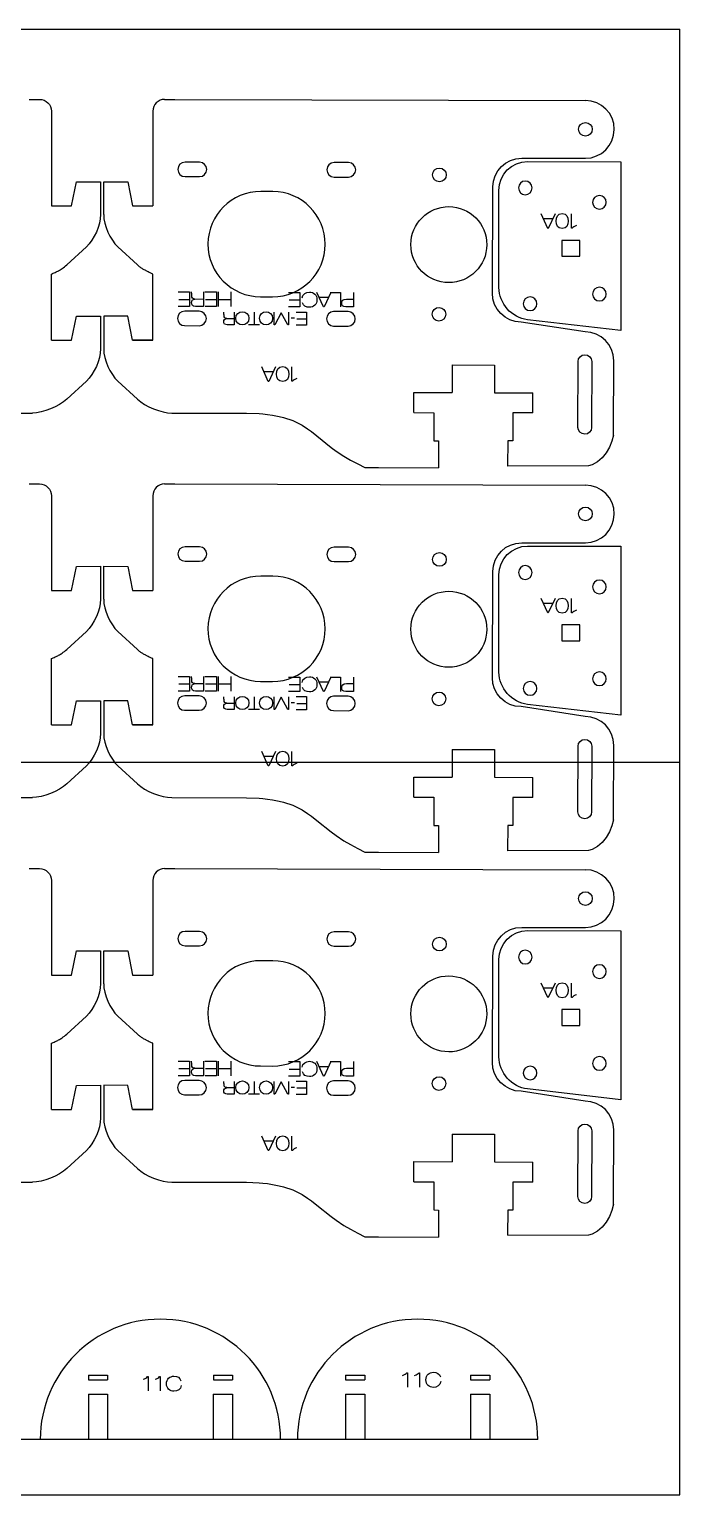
# Model space of a CAD drawing. Extents: x 0 to 610, y 0 to 305.
# Drawn here: x 474.3 to 609.6, y 0 to 304.8 of the extents above; entities that cross this region are included whole.
import ezdxf

# ---------------------------------------------------------------- set-up
doc = ezdxf.new("R2010")
doc.units = 0
doc.layers.add('CUTS', color=1, linetype='Continuous', true_color=0xff0000)
doc.layers.add('TEXT', color=5, linetype='Continuous', true_color=0x0000ff)
doc.layers.add('laser bed referance', color=3, linetype='Continuous', lineweight=25, true_color=0x00ff00)
doc.layers.add('Referance lines', color=2, linetype='Continuous', lineweight=25, true_color=0xffff00)

msp = doc.modelspace()

# ---------------------------------------------------------------- linework, layer by layer
at = {"layer": 'CUTS', "color": 1, "lineweight": 25, "true_color": 0xff0000}
for p, q in [((474.25, 290.23), (476.38, 290.23)), ((502.42, 290.23), (504.55, 290.23)), ((504.55, 290.23), (590, 290)), ((478.86, 287.77), (478.86, 268.07)), ((499.95, 287.77), (499.95, 268.07)), ((483.06, 268.07), (484.05, 273.09)), ((484.05, 273.09), (489.05, 273.1)), ((489.05, 273.1), (489.06, 266.26)), ((489.74, 266.26), (489.76, 273.1)), ((489.76, 273.1), (494.76, 273.09)), ((494.76, 273.09), (495.75, 268.07)), ((478.86, 268.07), (483.06, 268.07)), ((478.86, 268.07), (483.06, 268.07)), ((495.75, 268.07), (499.95, 268.07)), ((478.86, 240.12), (478.86, 253.9)), ((499.95, 240.12), (499.95, 253.9)), ((483.06, 240.12), (484.05, 245.14)), ((484.05, 245.14), (489.05, 245.15)), ((489.05, 245.15), (489.06, 238.31)), ((489.76, 245.15), (489.74, 238.31)), ((494.76, 245.14), (489.76, 245.15)), ((495.75, 240.12), (494.76, 245.14)), ((478.86, 240.12), (483.06, 240.12)), ((495.75, 240.12), (499.95, 240.12)), ((499.95, 240.12), (495.75, 240.12)), ((562.28, 234.99), (562.26, 229.25)), ((562.28, 234.99), (571.08, 234.97)), ((571.08, 234.97), (571.06, 229.22)), ((554.26, 225.08), (554.26, 229.28)), ((554.26, 229.28), (562.26, 229.25)), ((571.06, 229.22), (579.06, 229.2)), ((579.06, 225), (579.06, 229.2)), ((459.39, 224.98), (474.9, 224.99)), ((503.91, 224.99), (519.42, 224.98)), ((519.42, 224.98), (522.06, 224.86)), ((522.06, 224.86), (522.88, 224.79)), ((522.88, 224.79), (523.8, 224.7)), ((523.8, 224.7), (524.85, 224.55)), ((524.85, 224.55), (526.28, 224.27)), ((526.28, 224.27), (527.15, 224.06)), ((527.15, 224.06), (529.07, 223.42)), ((529.07, 223.42), (530.08, 222.96)), ((530.08, 222.96), (531.01, 222.46)), ((554.26, 225.08), (558.41, 225.06)), ((558.41, 225.06), (558.41, 219.22)), ((579.06, 225), (574.89, 225.01)), ((574.89, 225.01), (574.89, 219.17)), ((531.01, 222.46), (532.16, 221.71)), ((532.16, 221.71), (532.98, 221.11)), ((532.98, 221.11), (534.07, 220.25)), ((534.07, 220.25), (537.07, 217.85)), ((595.8, 220.4), (595.51, 219.12)), ((595.8, 220.4), (595.85, 221.24)), ((537.07, 217.85), (538.12, 217.08)), ((538.12, 217.08), (539.72, 216.02)), ((558.41, 219.22), (559.44, 219.21)), ((559.44, 219.21), (559.39, 213.59)), ((573.84, 219.17), (573.79, 213.95)), ((574.89, 219.17), (573.84, 219.17)), ((594.33, 216.69), (593.49, 215.65)), ((595.02, 217.87), (594.33, 216.69)), ((595.51, 219.12), (595.02, 217.87)), ((539.72, 216.02), (541.08, 215.21)), ((541.08, 215.21), (542.59, 214.39)), ((542.59, 214.39), (544.09, 213.66)), ((544.09, 213.66), (546.91, 213.65)), ((546.91, 213.65), (559.39, 213.59)), ((590.62, 213.98), (573.81, 213.94)), ((591.4, 214.21), (590.62, 213.98)), ((592.5, 214.81), (591.4, 214.21)), ((593.49, 215.65), (592.5, 214.81)), ((474.25, 210.23), (476.38, 210.23)), ((478.86, 207.77), (478.86, 188.07)), ((499.95, 207.77), (499.95, 188.07)), ((502.42, 210.23), (504.55, 210.23)), ((504.55, 210.23), (590, 210)), ((483.06, 188.07), (484.05, 193.09)), ((484.05, 193.09), (489.05, 193.1)), ((489.05, 193.1), (489.06, 186.26)), ((489.74, 186.26), (489.76, 193.1)), ((489.76, 193.1), (494.76, 193.09)), ((494.76, 193.09), (495.75, 188.07)), ((478.86, 188.07), (483.06, 188.07)), ((495.75, 188.07), (499.95, 188.07)), ((478.86, 160.12), (478.86, 173.9)), ((499.95, 160.12), (499.95, 173.9)), ((483.06, 160.12), (484.05, 165.14)), ((484.05, 165.14), (489.05, 165.15)), ((489.05, 165.15), (489.06, 158.31)), ((489.76, 165.15), (489.74, 158.31)), ((494.76, 165.14), (489.76, 165.15)), ((495.75, 160.12), (494.76, 165.14)), ((478.86, 160.12), (483.06, 160.12)), ((495.75, 160.12), (499.95, 160.12)), ((499.95, 160.12), (495.75, 160.12)), ((562.28, 154.99), (562.26, 149.25)), ((562.28, 154.99), (571.08, 154.97)), ((571.08, 154.97), (571.06, 149.22)), ((554.26, 145.08), (554.26, 149.28)), ((554.26, 149.28), (562.26, 149.25)), ((571.06, 149.22), (579.06, 149.2)), ((579.06, 145), (579.06, 149.2)), ((459.39, 144.98), (474.9, 144.99)), ((503.91, 144.99), (519.42, 144.98)), ((519.42, 144.98), (522.06, 144.86)), ((522.06, 144.86), (522.88, 144.79)), ((522.88, 144.79), (523.8, 144.7)), ((523.8, 144.7), (524.85, 144.55)), ((524.85, 144.55), (526.28, 144.27)), ((526.28, 144.27), (527.15, 144.06)), ((527.15, 144.06), (529.07, 143.42)), ((529.07, 143.42), (530.08, 142.96)), ((554.26, 145.08), (558.41, 145.06)), ((558.41, 145.06), (558.41, 139.22)), ((579.06, 145), (574.89, 145.01)), ((574.89, 145.01), (574.89, 139.17)), ((530.08, 142.96), (531.01, 142.46)), ((531.01, 142.46), (532.16, 141.71)), ((532.16, 141.71), (532.98, 141.11)), ((532.98, 141.11), (534.07, 140.25)), ((534.07, 140.25), (537.07, 137.85)), ((595.8, 140.4), (595.51, 139.12)), ((595.8, 140.4), (595.85, 141.24)), ((537.07, 137.85), (538.12, 137.08)), ((558.41, 139.22), (559.44, 139.21)), ((559.44, 139.21), (559.39, 133.59)), ((573.84, 139.17), (573.79, 133.95)), ((574.89, 139.17), (573.84, 139.17)), ((595.02, 137.87), (594.33, 136.69)), ((595.51, 139.12), (595.02, 137.87)), ((538.12, 137.08), (539.72, 136.02)), ((539.72, 136.02), (541.08, 135.21)), ((541.08, 135.21), (542.59, 134.39)), ((542.59, 134.39), (544.09, 133.66)), ((591.4, 134.21), (590.62, 133.98)), ((592.5, 134.81), (591.4, 134.21)), ((593.49, 135.65), (592.5, 134.81)), ((594.33, 136.69), (593.49, 135.65)), ((544.09, 133.66), (546.91, 133.65)), ((546.91, 133.65), (559.39, 133.59)), ((590.62, 133.98), (573.81, 133.94)), ((474.25, 130.23), (476.38, 130.23)), ((502.42, 130.23), (504.55, 130.23)), ((504.55, 130.23), (590, 130)), ((478.86, 127.77), (478.86, 108.07)), ((499.95, 127.77), (499.95, 108.07)), ((483.06, 108.07), (484.05, 113.09)), ((484.05, 113.09), (489.05, 113.1)), ((489.05, 113.1), (489.06, 106.26)), ((489.74, 106.26), (489.76, 113.1)), ((489.76, 113.1), (494.76, 113.09)), ((494.76, 113.09), (495.75, 108.07)), ((478.86, 108.07), (483.06, 108.07)), ((495.75, 108.07), (499.95, 108.07)), ((478.86, 80.12), (478.86, 93.9)), ((499.95, 80.12), (499.95, 93.9)), ((483.06, 80.12), (484.05, 85.14)), ((484.05, 85.14), (489.05, 85.15)), ((489.05, 85.15), (489.06, 78.31)), ((489.76, 85.15), (489.74, 78.31)), ((494.76, 85.14), (489.76, 85.15)), ((495.75, 80.12), (494.76, 85.14)), ((478.86, 80.12), (483.06, 80.12)), ((495.75, 80.12), (499.95, 80.12)), ((499.95, 80.12), (495.75, 80.12)), ((562.28, 74.99), (562.26, 69.25)), ((562.28, 74.99), (571.08, 74.97)), ((571.08, 74.97), (571.06, 69.22)), ((554.26, 65.08), (554.26, 69.28)), ((554.26, 69.28), (562.26, 69.25)), ((571.06, 69.22), (579.06, 69.2)), ((579.06, 65), (579.06, 69.2)), ((459.39, 64.98), (474.9, 64.99)), ((503.91, 64.99), (519.42, 64.98)), ((519.42, 64.98), (522.06, 64.86)), ((522.06, 64.86), (522.88, 64.79)), ((522.88, 64.79), (523.8, 64.7)), ((523.8, 64.7), (524.85, 64.55)), ((524.85, 64.55), (526.28, 64.27)), ((526.28, 64.27), (527.15, 64.06)), ((527.15, 64.06), (529.07, 63.42)), ((554.26, 65.08), (558.41, 65.06)), ((558.41, 65.06), (558.41, 59.22)), ((579.06, 65), (574.89, 65.01)), ((574.89, 65.01), (574.89, 59.17)), ((529.07, 63.42), (530.08, 62.96)), ((530.08, 62.96), (531.01, 62.46)), ((531.01, 62.46), (532.16, 61.71)), ((532.16, 61.71), (532.98, 61.11)), ((532.98, 61.11), (534.07, 60.25)), ((595.8, 60.4), (595.85, 61.24)), ((534.07, 60.25), (537.07, 57.85)), ((558.41, 59.22), (559.44, 59.21)), ((559.44, 59.21), (559.39, 53.59)), ((573.84, 59.17), (573.79, 53.95)), ((574.89, 59.17), (573.84, 59.17)), ((595.51, 59.12), (595.02, 57.87)), ((595.8, 60.4), (595.51, 59.12)), ((537.07, 57.85), (538.12, 57.08)), ((538.12, 57.08), (539.72, 56.02)), ((539.72, 56.02), (541.08, 55.21)), ((541.08, 55.21), (542.59, 54.39)), ((593.49, 55.65), (592.5, 54.81)), ((594.33, 56.69), (593.49, 55.65)), ((595.02, 57.87), (594.33, 56.69)), ((542.59, 54.39), (544.09, 53.66)), ((544.09, 53.66), (546.91, 53.65)), ((546.91, 53.65), (559.39, 53.59)), ((590.62, 53.98), (573.81, 53.94)), ((591.4, 54.21), (590.62, 53.98)), ((592.5, 54.81), (591.4, 54.21)), ((486.54, 24.89), (490.54, 24.89)), ((486.54, 24.89), (486.54, 23.89)), ((490.54, 24.89), (490.54, 23.89)), ((512.57, 24.89), (516.57, 24.89)), ((512.57, 24.89), (512.57, 23.89)), ((516.57, 24.89), (516.57, 23.89)), ((540.06, 24.89), (544.06, 24.89)), ((540.06, 24.89), (540.06, 23.89)), ((544.06, 24.89), (544.06, 23.89)), ((566.09, 24.89), (570.09, 24.89)), ((566.09, 24.89), (566.09, 23.89)), ((570.09, 24.89), (570.09, 23.89)), ((486.54, 23.89), (490.54, 23.89)), ((512.57, 23.89), (516.57, 23.89)), ((540.06, 23.89), (544.06, 23.89)), ((566.09, 23.89), (570.09, 23.89)), ((486.54, 20.89), (490.54, 20.89)), ((486.54, 20.89), (486.54, 11.48)), ((490.54, 20.89), (490.54, 11.48)), ((512.54, 20.89), (516.54, 20.89)), ((512.54, 20.89), (512.54, 11.48)), ((516.54, 20.89), (516.54, 11.48)), ((540.06, 20.89), (544.06, 20.89)), ((540.06, 20.89), (540.06, 11.48)), ((544.06, 20.89), (544.06, 11.48)), ((566.06, 20.89), (570.06, 20.89)), ((566.06, 20.89), (566.06, 11.48)), ((570.06, 20.89), (570.06, 11.48)), ((580.06, 11.5), (371.71, 11.5))]:
    msp.add_line(p, q, dxfattribs=at)
for points in [[(576.74, 278), (589.97, 277.98)], [(509.69, 277.16), (506.68, 277.16), (506.68, 277.16)], [(540.69, 277.07), (537.68, 277.08), (537.68, 277.08)], [(577.96, 277.32), (597.33, 277.26), (597.33, 242.15), (577.93, 244.39)], [(506.67, 274.16), (509.68, 274.16)], [(537.67, 274.08), (540.68, 274.07)], [(570.62, 249.92), (570.72, 272.02)], [(571.97, 251.09), (571.97, 271.3), (571.97, 271.3)], [(524.91, 271.06), (522.41, 271.07), (522.41, 271.07)], [(486.13, 259.55), (482.05, 255.79)], [(492.68, 259.55), (496.76, 255.79)], [(588.84, 260.18), (588.84, 260.9), (585.04, 260.9), (585.04, 257.6), (588.84, 257.6), (588.84, 260.18), (588.84, 260.18)], [(522.35, 249.17), (524.85, 249.16)], [(509.6, 246.16), (506.59, 246.16), (506.59, 246.16)], [(540.6, 246.07), (537.59, 246.08), (537.59, 246.08)], [(589.91, 241.87), (576.6, 243.91)], [(506.58, 243.16), (509.59, 243.15)], [(537.58, 243.08), (540.59, 243.07)], [(588.42, 222.01), (588.46, 235.68)], [(591.31, 235.67), (591.27, 222.01), (591.27, 222.01)], [(595.85, 221.24), (595.89, 235.86)], [(486.13, 231.6), (482.05, 227.84)], [(492.68, 231.6), (496.76, 227.84)], [(509.69, 197.16), (506.68, 197.16), (506.68, 197.16)], [(540.69, 197.07), (537.68, 197.08), (537.68, 197.08)], [(576.74, 198), (589.97, 197.98)], [(577.96, 197.32), (597.33, 197.26), (597.33, 162.15), (577.93, 164.39)], [(506.67, 194.16), (509.68, 194.16)], [(537.67, 194.08), (540.68, 194.07)], [(524.91, 191.06), (522.41, 191.07), (522.41, 191.07)], [(570.62, 169.92), (570.72, 192.02)], [(571.97, 171.09), (571.97, 191.3), (571.97, 191.3)], [(588.84, 180.18), (588.84, 180.9), (585.04, 180.9), (585.04, 177.6), (588.84, 177.6), (588.84, 180.18), (588.84, 180.18)], [(486.13, 179.55), (482.05, 175.79)], [(492.68, 179.55), (496.76, 175.79)], [(522.35, 169.17), (524.85, 169.16)], [(509.6, 166.16), (506.59, 166.16), (506.59, 166.16)], [(540.6, 166.07), (537.59, 166.08), (537.59, 166.08)], [(506.58, 163.16), (509.59, 163.15)], [(537.58, 163.08), (540.59, 163.07)], [(589.91, 161.87), (576.6, 163.91)], [(588.42, 142.01), (588.46, 155.68)], [(591.31, 155.67), (591.27, 142.01), (591.27, 142.01)], [(595.85, 141.24), (595.89, 155.86)], [(486.13, 151.6), (482.05, 147.84)], [(492.68, 151.6), (496.76, 147.84)], [(509.69, 117.16), (506.68, 117.16), (506.68, 117.16)], [(540.69, 117.07), (537.68, 117.08), (537.68, 117.08)], [(576.74, 118), (589.97, 117.98)], [(577.96, 117.32), (597.33, 117.26), (597.33, 82.15), (577.93, 84.39)], [(506.67, 114.16), (509.68, 114.16)], [(537.67, 114.08), (540.68, 114.07)], [(524.91, 111.06), (522.41, 111.07), (522.41, 111.07)], [(570.62, 89.92), (570.72, 112.02)], [(571.97, 91.09), (571.97, 111.3), (571.97, 111.3)], [(588.84, 100.18), (588.84, 100.9), (585.04, 100.9), (585.04, 97.6), (588.84, 97.6), (588.84, 100.18), (588.84, 100.18)], [(486.13, 99.55), (482.05, 95.79)], [(492.68, 99.55), (496.76, 95.79)], [(522.35, 89.17), (524.85, 89.16)], [(509.6, 86.16), (506.59, 86.16), (506.59, 86.16)], [(540.6, 86.07), (537.59, 86.08), (537.59, 86.08)], [(506.58, 83.16), (509.59, 83.15)], [(537.58, 83.08), (540.59, 83.07)], [(589.91, 81.87), (576.6, 83.91)], [(588.42, 62.01), (588.46, 75.68)], [(591.31, 75.67), (591.27, 62.01), (591.27, 62.01)], [(595.85, 61.24), (595.89, 75.86)], [(486.13, 71.6), (482.05, 67.84)], [(492.68, 71.6), (496.76, 67.84)]]:
    msp.add_lwpolyline(points, dxfattribs=at)
for points in [[(476.38, 290.23), (477.75, 290.23), (478.86, 289.13), (478.86, 287.77)], [(502.42, 290.23), (501.06, 290.23), (499.95, 289.13), (499.95, 287.77)], [(595.98, 283.97), (595.99, 287.28), (593.31, 289.99), (590, 290)], [(588.55, 284), (588.55, 284.79), (589.19, 285.42), (589.97, 285.42)], [(589.97, 282.57), (589.19, 282.57), (588.55, 283.21), (588.55, 284)], [(589.97, 285.42), (590.76, 285.42), (591.4, 284.79), (591.4, 284)], [(591.4, 284), (591.4, 283.21), (590.76, 282.57), (589.97, 282.57)], [(589.97, 277.98), (593.28, 277.98), (595.97, 280.65), (595.98, 283.97)], [(570.72, 272.02), (570.73, 275.33), (573.42, 278.01), (576.74, 278)], [(506.68, 277.16), (505.85, 277.17), (505.17, 276.5), (505.17, 275.67)], [(505.17, 275.67), (505.17, 274.84), (505.84, 274.17), (506.67, 274.16)], [(509.68, 274.16), (510.51, 274.15), (511.18, 274.82), (511.18, 275.65)], [(511.18, 275.65), (511.18, 276.48), (510.52, 277.15), (509.69, 277.16)], [(537.68, 277.08), (536.85, 277.08), (536.17, 276.41), (536.17, 275.58)], [(536.17, 275.58), (536.17, 274.75), (536.84, 274.08), (537.67, 274.08)], [(540.68, 274.07), (541.51, 274.07), (542.18, 274.74), (542.18, 275.57)], [(542.18, 275.57), (542.18, 276.39), (541.51, 277.07), (540.69, 277.07)], [(559.59, 273.1), (558.8, 273.1), (558.16, 273.74), (558.17, 274.53)], [(558.17, 274.53), (558.17, 275.32), (558.81, 275.95), (559.59, 275.95)], [(559.59, 275.95), (560.38, 275.95), (561.02, 275.31), (561.02, 274.52)], [(561.02, 274.52), (561.01, 273.73), (560.37, 273.1), (559.59, 273.1)], [(571.97, 271.3), (571.96, 274.62), (574.64, 277.31), (577.96, 277.32)], [(577.47, 273.24), (576.68, 273.24), (576.05, 272.6), (576.05, 271.81)], [(576.05, 271.81), (576.05, 271.03), (576.68, 270.39), (577.47, 270.39)], [(578.9, 271.81), (578.9, 272.6), (578.26, 273.24), (577.47, 273.24)], [(577.47, 270.39), (578.26, 270.39), (578.9, 271.03), (578.9, 271.81)], [(522.41, 271.07), (516.37, 271.09), (511.45, 266.2), (511.43, 260.15)], [(535.84, 260.08), (535.85, 266.13), (530.96, 271.05), (524.91, 271.06)], [(592.89, 270.24), (592.11, 270.24), (591.47, 269.6), (591.47, 268.81)], [(591.47, 268.81), (591.47, 268.03), (592.11, 267.39), (592.89, 267.39)], [(594.32, 268.81), (594.32, 269.6), (593.68, 270.24), (592.89, 270.24)], [(592.89, 267.39), (593.68, 267.39), (594.32, 268.03), (594.32, 268.81)], [(489.06, 266.26), (489.07, 264.06), (487.75, 261.04), (486.13, 259.55)], [(489.74, 266.26), (489.74, 264.06), (491.06, 261.04), (492.68, 259.55)], [(553.65, 260.03), (553.66, 264.4), (557.21, 267.92), (561.57, 267.91)], [(561.57, 267.91), (565.94, 267.9), (569.46, 264.35), (569.45, 259.99)], [(511.43, 260.15), (511.42, 254.1), (516.31, 249.19), (522.35, 249.17)], [(524.85, 249.16), (530.9, 249.15), (535.82, 254.04), (535.84, 260.08)], [(561.53, 252.11), (557.17, 252.12), (553.64, 255.67), (553.65, 260.03)], [(569.45, 259.99), (569.44, 255.63), (565.89, 252.1), (561.53, 252.11)], [(577.93, 244.39), (574.65, 244.77), (571.97, 247.79), (571.97, 251.09)], [(592.89, 251.14), (592.11, 251.14), (591.47, 250.5), (591.47, 249.71)], [(594.32, 249.71), (594.32, 250.5), (593.68, 251.14), (592.89, 251.14)], [(558.09, 245.52), (558.09, 246.31), (558.73, 246.95), (559.52, 246.94)], [(559.52, 246.94), (560.3, 246.94), (560.94, 246.3), (560.94, 245.52)], [(576.6, 243.91), (573.29, 243.92), (570.61, 246.61), (570.62, 249.92)], [(578.47, 249.14), (577.68, 249.14), (577.05, 248.5), (577.05, 247.71)], [(577.05, 247.71), (577.05, 246.93), (577.68, 246.29), (578.47, 246.29)], [(579.9, 247.71), (579.9, 248.5), (579.26, 249.14), (578.47, 249.14)], [(578.47, 246.29), (579.26, 246.29), (579.9, 246.93), (579.9, 247.71)], [(591.47, 249.71), (591.47, 248.93), (592.11, 248.29), (592.89, 248.29)], [(592.89, 248.29), (593.68, 248.29), (594.32, 248.93), (594.32, 249.71)], [(506.59, 246.16), (505.76, 246.17), (505.09, 245.5), (505.09, 244.67)], [(505.09, 244.67), (505.09, 243.84), (505.76, 243.17), (506.58, 243.16)], [(509.59, 243.15), (510.42, 243.15), (511.1, 243.82), (511.1, 244.65)], [(511.1, 244.65), (511.1, 245.48), (510.43, 246.15), (509.6, 246.16)], [(537.59, 246.08), (536.76, 246.08), (536.09, 245.41), (536.09, 244.58)], [(536.09, 244.58), (536.09, 243.75), (536.75, 243.08), (537.58, 243.08)], [(540.59, 243.07), (541.42, 243.07), (542.1, 243.74), (542.1, 244.57)], [(542.1, 244.57), (542.1, 245.4), (541.43, 246.07), (540.6, 246.07)], [(559.51, 244.09), (558.72, 244.1), (558.08, 244.74), (558.09, 245.52)], [(560.94, 245.52), (560.93, 244.73), (560.29, 244.09), (559.51, 244.09)], [(595.89, 235.86), (595.9, 239.17), (593.22, 241.87), (589.91, 241.87)], [(489.06, 238.31), (489.07, 236.11), (487.75, 233.09), (486.13, 231.6)], [(489.74, 238.31), (489.74, 236.11), (491.06, 233.09), (492.68, 231.6)], [(588.46, 235.68), (588.46, 236.46), (589.1, 237.1), (589.89, 237.1)], [(589.89, 237.1), (590.67, 237.1), (591.31, 236.46), (591.31, 235.67)], [(482.05, 227.84), (480.43, 226.35), (477.1, 225), (474.9, 224.99)], [(496.76, 227.84), (498.38, 226.35), (501.71, 225), (503.91, 224.99)], [(589.84, 220.58), (589.06, 220.59), (588.42, 221.23), (588.42, 222.01)], [(591.27, 222.01), (591.27, 221.22), (590.63, 220.58), (589.84, 220.58)], [(476.38, 210.23), (477.75, 210.23), (478.86, 209.13), (478.86, 207.77)], [(502.42, 210.23), (501.06, 210.23), (499.95, 209.13), (499.95, 207.77)], [(595.98, 203.97), (595.99, 207.28), (593.31, 209.99), (590, 210)], [(588.55, 204), (588.55, 204.79), (589.19, 205.42), (589.97, 205.42)], [(589.97, 205.42), (590.76, 205.42), (591.4, 204.79), (591.4, 204)], [(589.97, 202.57), (589.19, 202.57), (588.55, 203.21), (588.55, 204)], [(591.4, 204), (591.4, 203.21), (590.76, 202.57), (589.97, 202.57)], [(589.97, 197.98), (593.28, 197.98), (595.97, 200.65), (595.98, 203.97)], [(506.68, 197.16), (505.85, 197.17), (505.17, 196.5), (505.17, 195.67)], [(505.17, 195.67), (505.17, 194.84), (505.84, 194.17), (506.67, 194.16)], [(509.68, 194.16), (510.51, 194.15), (511.18, 194.82), (511.18, 195.65)], [(511.18, 195.65), (511.18, 196.48), (510.52, 197.15), (509.69, 197.16)], [(537.68, 197.08), (536.85, 197.08), (536.17, 196.41), (536.17, 195.58)], [(536.17, 195.58), (536.17, 194.75), (536.84, 194.08), (537.67, 194.08)], [(540.68, 194.07), (541.51, 194.07), (542.18, 194.74), (542.18, 195.57)], [(542.18, 195.57), (542.18, 196.39), (541.51, 197.07), (540.69, 197.07)], [(558.17, 194.53), (558.17, 195.32), (558.81, 195.95), (559.59, 195.95)], [(559.59, 195.95), (560.38, 195.95), (561.02, 195.31), (561.02, 194.52)], [(570.72, 192.02), (570.73, 195.33), (573.42, 198.01), (576.74, 198)], [(571.97, 191.3), (571.96, 194.62), (574.64, 197.31), (577.96, 197.32)], [(559.59, 193.1), (558.8, 193.1), (558.16, 193.74), (558.17, 194.53)], [(561.02, 194.52), (561.01, 193.73), (560.37, 193.1), (559.59, 193.1)], [(577.47, 193.24), (576.68, 193.24), (576.05, 192.6), (576.05, 191.81)], [(578.9, 191.81), (578.9, 192.6), (578.26, 193.24), (577.47, 193.24)], [(522.41, 191.07), (516.37, 191.09), (511.45, 186.2), (511.43, 180.15)], [(535.84, 180.08), (535.85, 186.13), (530.96, 191.05), (524.91, 191.06)], [(576.05, 191.81), (576.05, 191.03), (576.68, 190.39), (577.47, 190.39)], [(577.47, 190.39), (578.26, 190.39), (578.9, 191.03), (578.9, 191.81)], [(592.89, 190.24), (592.11, 190.24), (591.47, 189.6), (591.47, 188.81)], [(594.32, 188.81), (594.32, 189.6), (593.68, 190.24), (592.89, 190.24)], [(489.06, 186.26), (489.07, 184.06), (487.75, 181.04), (486.13, 179.55)], [(489.74, 186.26), (489.74, 184.06), (491.06, 181.04), (492.68, 179.55)], [(553.65, 180.03), (553.66, 184.4), (557.21, 187.92), (561.57, 187.91)], [(561.57, 187.91), (565.94, 187.9), (569.46, 184.35), (569.45, 179.99)], [(591.47, 188.81), (591.47, 188.03), (592.11, 187.39), (592.89, 187.39)], [(592.89, 187.39), (593.68, 187.39), (594.32, 188.03), (594.32, 188.81)], [(511.43, 180.15), (511.42, 174.1), (516.31, 169.19), (522.35, 169.17)], [(524.85, 169.16), (530.9, 169.15), (535.82, 174.04), (535.84, 180.08)], [(561.53, 172.11), (557.17, 172.12), (553.64, 175.67), (553.65, 180.03)], [(569.45, 179.99), (569.44, 175.63), (565.89, 172.1), (561.53, 172.11)], [(577.93, 164.39), (574.65, 164.77), (571.97, 167.79), (571.97, 171.09)], [(592.89, 171.14), (592.11, 171.14), (591.47, 170.5), (591.47, 169.71)], [(594.32, 169.71), (594.32, 170.5), (593.68, 171.14), (592.89, 171.14)], [(576.6, 163.91), (573.29, 163.92), (570.61, 166.61), (570.62, 169.92)], [(578.47, 169.14), (577.68, 169.14), (577.05, 168.5), (577.05, 167.71)], [(577.05, 167.71), (577.05, 166.93), (577.68, 166.29), (578.47, 166.29)], [(579.9, 167.71), (579.9, 168.5), (579.26, 169.14), (578.47, 169.14)], [(578.47, 166.29), (579.26, 166.29), (579.9, 166.93), (579.9, 167.71)], [(591.47, 169.71), (591.47, 168.93), (592.11, 168.29), (592.89, 168.29)], [(592.89, 168.29), (593.68, 168.29), (594.32, 168.93), (594.32, 169.71)], [(506.59, 166.16), (505.76, 166.17), (505.09, 165.5), (505.09, 164.67)], [(505.09, 164.67), (505.09, 163.84), (505.76, 163.17), (506.58, 163.16)], [(509.59, 163.15), (510.42, 163.15), (511.1, 163.82), (511.1, 164.65)], [(511.1, 164.65), (511.1, 165.48), (510.43, 166.15), (509.6, 166.16)], [(537.59, 166.08), (536.76, 166.08), (536.09, 165.41), (536.09, 164.58)], [(542.1, 164.57), (542.1, 165.4), (541.43, 166.07), (540.6, 166.07)], [(559.51, 164.09), (558.72, 164.1), (558.08, 164.74), (558.09, 165.52)], [(558.09, 165.52), (558.09, 166.31), (558.73, 166.95), (559.52, 166.94)], [(560.94, 165.52), (560.93, 164.73), (560.29, 164.09), (559.51, 164.09)], [(559.52, 166.94), (560.3, 166.94), (560.94, 166.3), (560.94, 165.52)], [(536.09, 164.58), (536.09, 163.75), (536.75, 163.08), (537.58, 163.08)], [(540.59, 163.07), (541.42, 163.07), (542.1, 163.74), (542.1, 164.57)], [(595.89, 155.86), (595.9, 159.17), (593.22, 161.87), (589.91, 161.87)], [(489.06, 158.31), (489.07, 156.11), (487.75, 153.09), (486.13, 151.6)], [(489.74, 158.31), (489.74, 156.11), (491.06, 153.09), (492.68, 151.6)], [(588.46, 155.68), (588.46, 156.46), (589.1, 157.1), (589.89, 157.1)], [(589.89, 157.1), (590.67, 157.1), (591.31, 156.46), (591.31, 155.67)], [(482.05, 147.84), (480.43, 146.35), (477.1, 145), (474.9, 144.99)], [(496.76, 147.84), (498.38, 146.35), (501.71, 145), (503.91, 144.99)], [(589.84, 140.58), (589.06, 140.59), (588.42, 141.23), (588.42, 142.01)], [(591.27, 142.01), (591.27, 141.22), (590.63, 140.58), (589.84, 140.58)], [(476.38, 130.23), (477.75, 130.23), (478.86, 129.13), (478.86, 127.77)], [(502.42, 130.23), (501.06, 130.23), (499.95, 129.13), (499.95, 127.77)], [(595.98, 123.97), (595.99, 127.28), (593.31, 129.99), (590, 130)], [(588.55, 124), (588.55, 124.79), (589.19, 125.42), (589.97, 125.42)], [(589.97, 125.42), (590.76, 125.42), (591.4, 124.79), (591.4, 124)], [(589.97, 122.57), (589.19, 122.57), (588.55, 123.21), (588.55, 124)], [(591.4, 124), (591.4, 123.21), (590.76, 122.57), (589.97, 122.57)], [(589.97, 117.98), (593.28, 117.98), (595.97, 120.65), (595.98, 123.97)], [(506.68, 117.16), (505.85, 117.17), (505.17, 116.5), (505.17, 115.67)], [(511.18, 115.65), (511.18, 116.48), (510.52, 117.15), (509.69, 117.16)], [(537.68, 117.08), (536.85, 117.08), (536.17, 116.41), (536.17, 115.58)], [(542.18, 115.57), (542.18, 116.39), (541.51, 117.07), (540.69, 117.07)], [(558.17, 114.53), (558.17, 115.32), (558.81, 115.95), (559.59, 115.95)], [(559.59, 115.95), (560.38, 115.95), (561.02, 115.31), (561.02, 114.52)], [(570.72, 112.02), (570.73, 115.33), (573.42, 118.01), (576.74, 118)], [(571.97, 111.3), (571.96, 114.62), (574.64, 117.31), (577.96, 117.32)], [(505.17, 115.67), (505.17, 114.84), (505.84, 114.17), (506.67, 114.16)], [(509.68, 114.16), (510.51, 114.15), (511.18, 114.82), (511.18, 115.65)], [(536.17, 115.58), (536.17, 114.75), (536.84, 114.08), (537.67, 114.08)], [(540.68, 114.07), (541.51, 114.07), (542.18, 114.74), (542.18, 115.57)], [(559.59, 113.1), (558.8, 113.1), (558.16, 113.74), (558.17, 114.53)], [(561.02, 114.52), (561.01, 113.73), (560.37, 113.1), (559.59, 113.1)], [(577.47, 113.24), (576.68, 113.24), (576.05, 112.6), (576.05, 111.81)], [(578.9, 111.81), (578.9, 112.6), (578.26, 113.24), (577.47, 113.24)], [(522.41, 111.07), (516.37, 111.09), (511.45, 106.2), (511.43, 100.15)], [(535.84, 100.08), (535.85, 106.13), (530.96, 111.05), (524.91, 111.06)], [(576.05, 111.81), (576.05, 111.03), (576.68, 110.39), (577.47, 110.39)], [(577.47, 110.39), (578.26, 110.39), (578.9, 111.03), (578.9, 111.81)], [(592.89, 110.24), (592.11, 110.24), (591.47, 109.6), (591.47, 108.81)], [(594.32, 108.81), (594.32, 109.6), (593.68, 110.24), (592.89, 110.24)], [(553.65, 100.03), (553.66, 104.4), (557.21, 107.92), (561.57, 107.91)], [(561.57, 107.91), (565.94, 107.9), (569.46, 104.35), (569.45, 99.99)], [(591.47, 108.81), (591.47, 108.03), (592.11, 107.39), (592.89, 107.39)], [(592.89, 107.39), (593.68, 107.39), (594.32, 108.03), (594.32, 108.81)], [(489.06, 106.26), (489.07, 104.06), (487.75, 101.04), (486.13, 99.55)], [(489.74, 106.26), (489.74, 104.06), (491.06, 101.04), (492.68, 99.55)], [(511.43, 100.15), (511.42, 94.1), (516.31, 89.19), (522.35, 89.17)], [(524.85, 89.16), (530.9, 89.15), (535.82, 94.04), (535.84, 100.08)], [(561.53, 92.11), (557.17, 92.12), (553.64, 95.67), (553.65, 100.03)], [(569.45, 99.99), (569.44, 95.63), (565.89, 92.1), (561.53, 92.11)], [(576.6, 83.91), (573.29, 83.92), (570.61, 86.61), (570.62, 89.92)], [(577.93, 84.39), (574.65, 84.77), (571.97, 87.79), (571.97, 91.09)], [(578.47, 89.14), (577.68, 89.14), (577.05, 88.5), (577.05, 87.71)], [(579.9, 87.71), (579.9, 88.5), (579.26, 89.14), (578.47, 89.14)], [(592.89, 91.14), (592.11, 91.14), (591.47, 90.5), (591.47, 89.71)], [(591.47, 89.71), (591.47, 88.93), (592.11, 88.29), (592.89, 88.29)], [(594.32, 89.71), (594.32, 90.5), (593.68, 91.14), (592.89, 91.14)], [(592.89, 88.29), (593.68, 88.29), (594.32, 88.93), (594.32, 89.71)], [(506.59, 86.16), (505.76, 86.17), (505.09, 85.5), (505.09, 84.67)], [(511.1, 84.65), (511.1, 85.48), (510.43, 86.15), (509.6, 86.16)], [(537.59, 86.08), (536.76, 86.08), (536.09, 85.41), (536.09, 84.58)], [(542.1, 84.57), (542.1, 85.4), (541.43, 86.07), (540.6, 86.07)], [(559.51, 84.09), (558.72, 84.1), (558.08, 84.74), (558.09, 85.52)], [(558.09, 85.52), (558.09, 86.31), (558.73, 86.95), (559.52, 86.94)], [(560.94, 85.52), (560.93, 84.73), (560.29, 84.09), (559.51, 84.09)], [(559.52, 86.94), (560.3, 86.94), (560.94, 86.3), (560.94, 85.52)], [(577.05, 87.71), (577.05, 86.93), (577.68, 86.29), (578.47, 86.29)], [(578.47, 86.29), (579.26, 86.29), (579.9, 86.93), (579.9, 87.71)], [(505.09, 84.67), (505.09, 83.84), (505.76, 83.17), (506.58, 83.16)], [(509.59, 83.15), (510.42, 83.15), (511.1, 83.82), (511.1, 84.65)], [(536.09, 84.58), (536.09, 83.75), (536.75, 83.08), (537.58, 83.08)], [(540.59, 83.07), (541.42, 83.07), (542.1, 83.74), (542.1, 84.57)], [(595.89, 75.86), (595.9, 79.17), (593.22, 81.87), (589.91, 81.87)], [(489.06, 78.31), (489.07, 76.11), (487.75, 73.09), (486.13, 71.6)], [(489.74, 78.31), (489.74, 76.11), (491.06, 73.09), (492.68, 71.6)], [(588.46, 75.68), (588.46, 76.46), (589.1, 77.1), (589.89, 77.1)], [(589.89, 77.1), (590.67, 77.1), (591.31, 76.46), (591.31, 75.67)], [(482.05, 67.84), (480.43, 66.35), (477.1, 65), (474.9, 64.99)], [(496.76, 67.84), (498.38, 66.35), (501.71, 65), (503.91, 64.99)], [(589.84, 60.58), (589.06, 60.59), (588.42, 61.23), (588.42, 62.01)], [(591.27, 62.01), (591.27, 61.22), (590.63, 60.58), (589.84, 60.58)], [(501.54, 36.5), (487.74, 36.5), (476.54, 25.31), (476.54, 11.5)], [(526.54, 11.5), (526.54, 25.31), (515.35, 36.5), (501.54, 36.5)], [(555.06, 36.5), (541.25, 36.5), (530.06, 25.31), (530.06, 11.5)], [(580.06, 11.5), (580.06, 25.31), (568.86, 36.5), (555.06, 36.5)]]:
    msp.add_open_spline(points, degree=3, dxfattribs=at)
for points, knots in [([(478.86, 253.9), (479.12, 254.01), (479.62, 254.24), (480.37, 254.58), (481.19, 255.09), (481.72, 255.53), (482.05, 255.79)], [0, 0, 0, 0, 0.851956, 1.642742, 2.480928, 3.722202, 3.722202, 3.722202, 3.722202]), ([(499.95, 253.9), (499.77, 253.97), (499.45, 254.1), (498.97, 254.36), (498.45, 254.6), (497.91, 254.94), (497.31, 255.3), (496.96, 255.62), (496.76, 255.79)], [0, 0, 0, 0, 0.56996, 1.043889, 1.636262, 2.295042, 2.956349, 3.722256, 3.722256, 3.722256, 3.722256]), ([(478.86, 173.9), (479.12, 174.01), (479.62, 174.24), (480.37, 174.58), (481.19, 175.09), (481.72, 175.53), (482.05, 175.79)], [0, 0, 0, 0, 0.851956, 1.642742, 2.480928, 3.722202, 3.722202, 3.722202, 3.722202]), ([(499.95, 173.9), (499.77, 173.97), (499.45, 174.1), (498.97, 174.36), (498.45, 174.6), (497.91, 174.94), (497.31, 175.3), (496.96, 175.62), (496.76, 175.79)], [0, 0, 0, 0, 0.56996, 1.043889, 1.636262, 2.295042, 2.956349, 3.722256, 3.722256, 3.722256, 3.722256]), ([(478.86, 93.9), (479.12, 94.01), (479.62, 94.24), (480.37, 94.58), (481.19, 95.09), (481.72, 95.53), (482.05, 95.79)], [0, 0, 0, 0, 0.851956, 1.642742, 2.480928, 3.722202, 3.722202, 3.722202, 3.722202]), ([(499.95, 93.9), (499.77, 93.97), (499.45, 94.1), (498.97, 94.36), (498.45, 94.6), (497.91, 94.94), (497.31, 95.3), (496.96, 95.62), (496.76, 95.79)], [0, 0, 0, 0, 0.56996, 1.043889, 1.636262, 2.295042, 2.956349, 3.722256, 3.722256, 3.722256, 3.722256])]:
    msp.add_open_spline(points, degree=3, knots=knots, dxfattribs=at)
at = {"layer": 'laser bed referance'}
for p, q in [((0, 304.8), (609.6, 304.8)), ((609.6, 0), (609.6, 304.8)), ((0, 0), (609.6, 0))]:
    msp.add_line(p, q, dxfattribs=at)
at = {"layer": 'Referance lines'}
msp.add_line((0, 152.4), (609.6, 152.4), dxfattribs=at)
at = {"layer": 'TEXT', "color": 5, "lineweight": 25, "true_color": 0x0000ff}
for points in [[(583.66, 266.42), (582.26, 263.4), (582.15, 263.4), (580.77, 266.42)], [(581.23, 265.42), (583.2, 265.42)], [(587.19, 263.42), (587.08, 263.42), (587.08, 266.4)], [(505.23, 250.17), (507.61, 250.17), (507.61, 247.15), (505.25, 247.15)], [(510.5, 250.17), (510.5, 247.15), (508.84, 247.15)], [(510.8, 250.17), (513.18, 250.17), (513.18, 247.15), (510.83, 247.15)], [(513.62, 247.15), (513.62, 250.17)], [(516.21, 250.17), (516.21, 247.15)], [(528.19, 250.07), (530.56, 250.07), (530.56, 247.05), (528.21, 247.05)], [(537.01, 250.07), (535.62, 247.05), (535.51, 247.05), (534.12, 250.07)], [(536.86, 250.07), (538.98, 250.07), (538.98, 247.05)], [(541.74, 250.07), (541.74, 247.05), (540.12, 247.05)], [(507.61, 248.56), (505.35, 248.56)], [(508.73, 248.7), (508.73, 248.7), (510.5, 248.71)], [(513.18, 248.56), (510.93, 248.56)], [(516.21, 248.56), (513.62, 248.56)], [(530.56, 248.46), (528.31, 248.46)], [(534.58, 249.07), (536.55, 249.07)], [(540.24, 248.7), (541.74, 248.7)], [(515.35, 244.66), (515.36, 244.67), (516.89, 244.67)], [(516.89, 245.94), (516.89, 243.32), (515.45, 243.32)], [(521.02, 245.94), (521.02, 243.32)], [(528.19, 245.94), (528.19, 243.32), (528.07, 243.32), (526.69, 245.86), (526.68, 245.86), (525.32, 243.32), (525.2, 243.32), (525.2, 245.94)], [(529.42, 244.69), (528.72, 244.69)], [(529.8, 246), (531.95, 246), (531.95, 243.26), (529.82, 243.26)], [(531.95, 244.53), (529.91, 244.53)], [(522.16, 243.32), (519.9, 243.32)], [(525.49, 234.59), (524.1, 231.57), (523.99, 231.57), (522.61, 234.59)], [(523.06, 233.6), (525.04, 233.59)], [(529.02, 231.59), (528.92, 231.59), (528.92, 234.57)], [(583.66, 186.42), (582.26, 183.4), (582.15, 183.4), (580.77, 186.42)], [(587.19, 183.42), (587.08, 183.42), (587.08, 186.4)], [(581.23, 185.42), (583.2, 185.42)], [(505.23, 170.17), (507.61, 170.17), (507.61, 167.15), (505.25, 167.15)], [(507.61, 168.56), (505.35, 168.56)], [(508.73, 168.7), (508.73, 168.7), (510.5, 168.71)], [(510.5, 170.17), (510.5, 167.15), (508.84, 167.15)], [(510.8, 170.17), (513.18, 170.17), (513.18, 167.15), (510.83, 167.15)], [(513.18, 168.56), (510.93, 168.56)], [(513.62, 167.15), (513.62, 170.17)], [(516.21, 168.56), (513.62, 168.56)], [(516.21, 170.17), (516.21, 167.15)], [(528.19, 170.07), (530.56, 170.07), (530.56, 167.05), (528.21, 167.05)], [(530.56, 168.46), (528.31, 168.46)], [(537.01, 170.07), (535.62, 167.05), (535.51, 167.05), (534.12, 170.07)], [(534.58, 169.07), (536.55, 169.07)], [(536.86, 170.07), (538.98, 170.07), (538.98, 167.05)], [(541.74, 170.07), (541.74, 167.05), (540.12, 167.05)], [(540.24, 168.7), (541.74, 168.7)], [(515.35, 164.66), (515.36, 164.67), (516.89, 164.67)], [(516.89, 165.94), (516.89, 163.32), (515.45, 163.32)], [(521.02, 165.94), (521.02, 163.32)], [(528.19, 165.94), (528.19, 163.32), (528.07, 163.32), (526.69, 165.86), (526.68, 165.86), (525.32, 163.32), (525.2, 163.32), (525.2, 165.94)], [(529.42, 164.69), (528.72, 164.69)], [(529.8, 166), (531.95, 166), (531.95, 163.26), (529.82, 163.26)], [(522.16, 163.32), (519.9, 163.32)], [(531.95, 164.53), (529.91, 164.53)], [(525.49, 154.59), (524.1, 151.57), (523.99, 151.57), (522.61, 154.59)], [(523.06, 153.6), (525.04, 153.59)], [(529.02, 151.59), (528.92, 151.59), (528.92, 154.57)], [(583.66, 106.42), (582.26, 103.4), (582.15, 103.4), (580.77, 106.42)], [(581.23, 105.42), (583.2, 105.42)], [(587.19, 103.42), (587.08, 103.42), (587.08, 106.4)], [(505.23, 90.17), (507.61, 90.17), (507.61, 87.15), (505.25, 87.15)], [(507.61, 88.56), (505.35, 88.56)], [(508.73, 88.7), (508.73, 88.7), (510.5, 88.71)], [(510.5, 90.17), (510.5, 87.15), (508.84, 87.15)], [(510.8, 90.17), (513.18, 90.17), (513.18, 87.15), (510.83, 87.15)], [(513.18, 88.56), (510.93, 88.56)], [(513.62, 87.15), (513.62, 90.17)], [(516.21, 88.56), (513.62, 88.56)], [(516.21, 90.17), (516.21, 87.15)], [(528.19, 90.07), (530.56, 90.07), (530.56, 87.05), (528.21, 87.05)], [(530.56, 88.46), (528.31, 88.46)], [(537.01, 90.07), (535.62, 87.05), (535.51, 87.05), (534.12, 90.07)], [(534.58, 89.07), (536.55, 89.07)], [(536.86, 90.07), (538.98, 90.07), (538.98, 87.05)], [(541.74, 90.07), (541.74, 87.05), (540.12, 87.05)], [(540.24, 88.7), (541.74, 88.7)], [(516.89, 85.94), (516.89, 83.32), (515.45, 83.32)], [(521.02, 85.94), (521.02, 83.32)], [(528.19, 85.94), (528.19, 83.32), (528.07, 83.32), (526.69, 85.86), (526.68, 85.86), (525.32, 83.32), (525.2, 83.32), (525.2, 85.94)], [(529.8, 86), (531.95, 86), (531.95, 83.26), (529.82, 83.26)], [(515.35, 84.66), (515.36, 84.67), (516.89, 84.67)], [(522.16, 83.32), (519.9, 83.32)], [(529.42, 84.69), (528.72, 84.69)], [(531.95, 84.53), (529.91, 84.53)], [(525.49, 74.59), (524.1, 71.57), (523.99, 71.57), (522.61, 74.59)], [(523.06, 73.6), (525.04, 73.59)], [(529.02, 71.59), (528.92, 71.59), (528.92, 74.57)], [(498.87, 24.56), (498.98, 24.56), (498.98, 21.59)], [(501.37, 24.56), (501.48, 24.56), (501.48, 21.59)], [(552.85, 25.38), (552.96, 25.38), (552.96, 22.4)], [(555.35, 25.38), (555.46, 25.38), (555.46, 22.4)]]:
    msp.add_lwpolyline(points, dxfattribs=at)
for points in [[(583.88, 264.91), (583.88, 265.75), (584.21, 266.47), (585.14, 266.47)], [(585.14, 266.47), (586.07, 266.47), (586.41, 265.75), (586.41, 264.91)], [(585.14, 263.35), (584.21, 263.35), (583.88, 264.07), (583.88, 264.91)], [(586.41, 264.91), (586.41, 264.07), (586.07, 263.35), (585.14, 263.35)], [(588.13, 263.98), (587.67, 263.87), (587.37, 263.63), (587.19, 263.42)], [(508.06, 249.34), (508.06, 249.45), (508.05, 250.05), (507.99, 250.17)], [(531.03, 248.93), (531.12, 249.73), (531.85, 250.14), (532.55, 250.14)], [(532.55, 250.14), (533.41, 250.14), (534.12, 249.56), (534.12, 248.56)], [(508.01, 247.98), (508.01, 248.26), (508.2, 248.67), (508.73, 248.7)], [(508.84, 247.15), (508.23, 247.15), (508.01, 247.44), (508.01, 247.98)], [(508.73, 248.7), (508.26, 248.71), (508.06, 248.93), (508.06, 249.34)], [(532.55, 246.98), (531.83, 246.98), (531.27, 247.28), (531.11, 247.93)], [(534.12, 248.56), (534.12, 247.56), (533.41, 246.98), (532.55, 246.98)], [(539.28, 247.88), (539.28, 248.28), (539.49, 248.7), (540.24, 248.7)], [(540.12, 247.05), (539.48, 247.05), (539.28, 247.42), (539.28, 247.88)], [(514.78, 245.22), (514.78, 245.31), (514.77, 245.83), (514.72, 245.94)], [(514.73, 244.03), (514.73, 244.28), (514.9, 244.63), (515.35, 244.66)], [(515.45, 243.32), (514.93, 243.32), (514.73, 243.57), (514.73, 244.03)], [(515.36, 244.67), (514.95, 244.67), (514.78, 244.86), (514.78, 245.22)], [(517.23, 244.69), (517.23, 245.55), (517.84, 246.05), (518.59, 246.05)], [(518.59, 243.32), (517.84, 243.32), (517.23, 243.82), (517.23, 244.69)], [(518.59, 246.05), (519.34, 246.05), (519.95, 245.55), (519.95, 244.69)], [(519.95, 244.69), (519.95, 243.82), (519.34, 243.32), (518.59, 243.32)], [(522.16, 244.69), (522.16, 245.55), (522.77, 246.05), (523.52, 246.05)], [(523.52, 243.32), (522.77, 243.32), (522.16, 243.82), (522.16, 244.69)], [(523.52, 246.05), (524.26, 246.05), (524.87, 245.55), (524.87, 244.69)], [(524.87, 244.69), (524.87, 243.82), (524.26, 243.32), (523.52, 243.32)], [(525.71, 233.08), (525.71, 233.92), (526.04, 234.64), (526.98, 234.64)], [(526.98, 231.53), (526.04, 231.53), (525.71, 232.24), (525.71, 233.08)], [(526.98, 234.64), (527.91, 234.64), (528.24, 233.92), (528.24, 233.08)], [(528.24, 233.08), (528.24, 232.24), (527.91, 231.53), (526.98, 231.53)], [(529.96, 232.16), (529.51, 232.04), (529.2, 231.8), (529.02, 231.59)], [(583.88, 184.91), (583.88, 185.75), (584.21, 186.47), (585.14, 186.47)], [(585.14, 186.47), (586.07, 186.47), (586.41, 185.75), (586.41, 184.91)], [(585.14, 183.35), (584.21, 183.35), (583.88, 184.07), (583.88, 184.91)], [(586.41, 184.91), (586.41, 184.07), (586.07, 183.35), (585.14, 183.35)], [(588.13, 183.98), (587.67, 183.87), (587.37, 183.63), (587.19, 183.42)], [(508.06, 169.34), (508.06, 169.45), (508.05, 170.05), (507.99, 170.17)], [(508.01, 167.98), (508.01, 168.26), (508.2, 168.67), (508.73, 168.7)], [(508.84, 167.15), (508.23, 167.15), (508.01, 167.44), (508.01, 167.98)], [(508.73, 168.7), (508.26, 168.71), (508.06, 168.93), (508.06, 169.34)], [(531.03, 168.93), (531.12, 169.73), (531.85, 170.14), (532.55, 170.14)], [(532.55, 166.98), (531.83, 166.98), (531.27, 167.28), (531.11, 167.93)], [(532.55, 170.14), (533.41, 170.14), (534.12, 169.56), (534.12, 168.56)], [(534.12, 168.56), (534.12, 167.56), (533.41, 166.98), (532.55, 166.98)], [(539.28, 167.88), (539.28, 168.28), (539.49, 168.7), (540.24, 168.7)], [(540.12, 167.05), (539.48, 167.05), (539.28, 167.42), (539.28, 167.88)], [(514.78, 165.22), (514.78, 165.31), (514.77, 165.83), (514.72, 165.94)], [(514.73, 164.03), (514.73, 164.28), (514.9, 164.63), (515.35, 164.66)], [(515.36, 164.67), (514.95, 164.67), (514.78, 164.86), (514.78, 165.22)], [(517.23, 164.69), (517.23, 165.55), (517.84, 166.05), (518.59, 166.05)], [(518.59, 163.32), (517.84, 163.32), (517.23, 163.82), (517.23, 164.69)], [(518.59, 166.05), (519.34, 166.05), (519.95, 165.55), (519.95, 164.69)], [(519.95, 164.69), (519.95, 163.82), (519.34, 163.32), (518.59, 163.32)], [(522.16, 164.69), (522.16, 165.55), (522.77, 166.05), (523.52, 166.05)], [(523.52, 163.32), (522.77, 163.32), (522.16, 163.82), (522.16, 164.69)], [(523.52, 166.05), (524.26, 166.05), (524.87, 165.55), (524.87, 164.69)], [(524.87, 164.69), (524.87, 163.82), (524.26, 163.32), (523.52, 163.32)], [(515.45, 163.32), (514.93, 163.32), (514.73, 163.57), (514.73, 164.03)], [(525.71, 153.08), (525.71, 153.92), (526.04, 154.64), (526.98, 154.64)], [(526.98, 151.53), (526.04, 151.53), (525.71, 152.24), (525.71, 153.08)], [(526.98, 154.64), (527.91, 154.64), (528.24, 153.92), (528.24, 153.08)], [(528.24, 153.08), (528.24, 152.24), (527.91, 151.53), (526.98, 151.53)], [(529.96, 152.16), (529.51, 152.04), (529.2, 151.8), (529.02, 151.59)], [(583.88, 104.91), (583.88, 105.75), (584.21, 106.47), (585.14, 106.47)], [(585.14, 103.35), (584.21, 103.35), (583.88, 104.07), (583.88, 104.91)], [(585.14, 106.47), (586.07, 106.47), (586.41, 105.75), (586.41, 104.91)], [(586.41, 104.91), (586.41, 104.07), (586.07, 103.35), (585.14, 103.35)], [(588.13, 103.98), (587.67, 103.87), (587.37, 103.63), (587.19, 103.42)], [(508.06, 89.34), (508.06, 89.45), (508.05, 90.05), (507.99, 90.17)], [(508.01, 87.98), (508.01, 88.26), (508.2, 88.67), (508.73, 88.7)], [(508.73, 88.7), (508.26, 88.71), (508.06, 88.93), (508.06, 89.34)], [(531.03, 88.93), (531.12, 89.73), (531.85, 90.14), (532.55, 90.14)], [(532.55, 90.14), (533.41, 90.14), (534.12, 89.56), (534.12, 88.56)], [(534.12, 88.56), (534.12, 87.56), (533.41, 86.98), (532.55, 86.98)], [(539.28, 87.88), (539.28, 88.28), (539.49, 88.7), (540.24, 88.7)], [(508.84, 87.15), (508.23, 87.15), (508.01, 87.44), (508.01, 87.98)], [(514.78, 85.22), (514.78, 85.31), (514.77, 85.83), (514.72, 85.94)], [(517.23, 84.69), (517.23, 85.55), (517.84, 86.05), (518.59, 86.05)], [(518.59, 86.05), (519.34, 86.05), (519.95, 85.55), (519.95, 84.69)], [(522.16, 84.69), (522.16, 85.55), (522.77, 86.05), (523.52, 86.05)], [(523.52, 86.05), (524.26, 86.05), (524.87, 85.55), (524.87, 84.69)], [(532.55, 86.98), (531.83, 86.98), (531.27, 87.28), (531.11, 87.93)], [(540.12, 87.05), (539.48, 87.05), (539.28, 87.42), (539.28, 87.88)], [(514.73, 84.03), (514.73, 84.28), (514.9, 84.63), (515.35, 84.66)], [(515.45, 83.32), (514.93, 83.32), (514.73, 83.57), (514.73, 84.03)], [(515.36, 84.67), (514.95, 84.67), (514.78, 84.86), (514.78, 85.22)], [(518.59, 83.32), (517.84, 83.32), (517.23, 83.82), (517.23, 84.69)], [(519.95, 84.69), (519.95, 83.82), (519.34, 83.32), (518.59, 83.32)], [(523.52, 83.32), (522.77, 83.32), (522.16, 83.82), (522.16, 84.69)], [(524.87, 84.69), (524.87, 83.82), (524.26, 83.32), (523.52, 83.32)], [(525.71, 73.08), (525.71, 73.92), (526.04, 74.64), (526.98, 74.64)], [(526.98, 74.64), (527.91, 74.64), (528.24, 73.92), (528.24, 73.08)], [(526.98, 71.53), (526.04, 71.53), (525.71, 72.24), (525.71, 73.08)], [(528.24, 73.08), (528.24, 72.24), (527.91, 71.53), (526.98, 71.53)], [(529.96, 72.16), (529.51, 72.04), (529.2, 71.8), (529.02, 71.59)], [(497.93, 24), (498.39, 24.12), (498.69, 24.36), (498.87, 24.56)], [(500.43, 24), (500.89, 24.12), (501.19, 24.36), (501.37, 24.56)], [(502.79, 23.08), (502.79, 24.07), (503.49, 24.65), (504.36, 24.65)], [(504.36, 24.65), (505.07, 24.65), (505.64, 24.36), (505.8, 23.71)], [(551.91, 24.81), (552.37, 24.93), (552.68, 25.17), (552.85, 25.38)], [(554.41, 24.81), (554.87, 24.93), (555.18, 25.17), (555.35, 25.38)], [(556.78, 23.89), (556.78, 24.89), (557.48, 25.47), (558.34, 25.47)], [(558.34, 25.47), (559.06, 25.47), (559.63, 25.18), (559.79, 24.52)], [(504.36, 21.5), (503.49, 21.5), (502.79, 22.08), (502.79, 23.08)], [(505.87, 22.71), (505.78, 21.9), (505.06, 21.5), (504.36, 21.5)], [(558.34, 22.31), (557.48, 22.31), (556.78, 22.89), (556.78, 23.89)], [(559.86, 23.52), (559.77, 22.72), (559.04, 22.31), (558.34, 22.31)]]:
    msp.add_open_spline(points, degree=3, dxfattribs=at)

doc.saveas('drawing.dxf')
